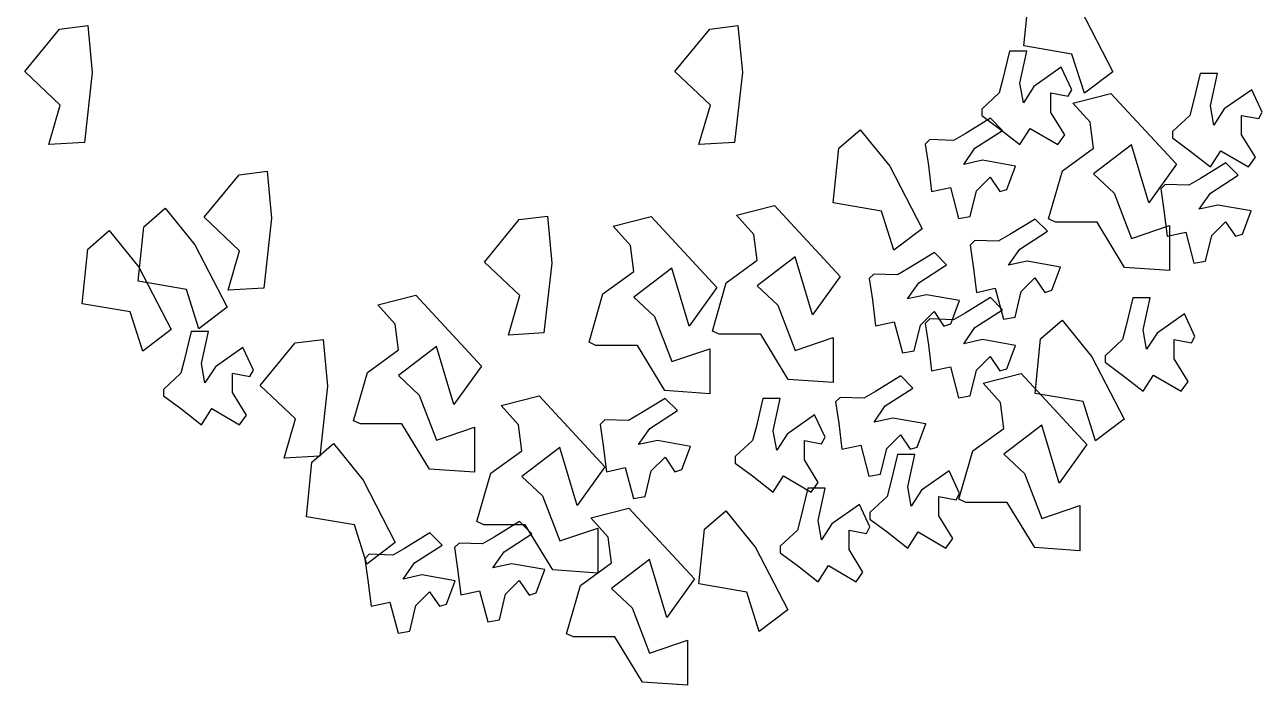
# Model space of a CAD drawing. Header units: millimetres. Extents: x 412.113 to 413.019, y 2606.029 to 2606.969.
# Drawn here: x 412.113 to 413.019, y 2606.029 to 2606.512 of the extents above; entities that cross this region are included whole.
import ezdxf

# ---------------------------------------------------------------- set-up
doc = ezdxf.new("R2010")
doc.units = ezdxf.units.MM
doc.header["$LTSCALE"] = 10
doc.layers.add('Vegetais', color=94, linetype='Continuous')

msp = doc.modelspace()

# ---------------------------------------------------------------- linework, layer by layer
at = {"layer": 'Vegetais'}
for p, q in [((412.84445, 2606.49688), (412.8485, 2606.5369)), ((412.88593, 2606.52368), (412.90955, 2606.47792)), ((412.13819, 2606.50918), (412.15875, 2606.51178)), ((412.15875, 2606.51178), (412.16201, 2606.47742)), ((412.61442, 2606.50918), (412.63498, 2606.51178)), ((412.63498, 2606.51178), (412.63824, 2606.47742)), ((412.11262, 2606.47813), (412.13819, 2606.50918)), ((412.58885, 2606.47813), (412.61442, 2606.50918)), ((412.83393, 2606.49306), (412.82888, 2606.47182)), ((412.84658, 2606.49306), (412.83393, 2606.49306)), ((412.84148, 2606.46949), (412.84658, 2606.49306)), ((412.87965, 2606.49085), (412.84445, 2606.49688)), ((412.88874, 2606.46216), (412.87965, 2606.49085)), ((412.13857, 2606.45359), (412.11262, 2606.47813)), ((412.16201, 2606.47742), (412.15627, 2606.42624)), ((412.6148, 2606.45359), (412.58885, 2606.47813)), ((412.63824, 2606.47742), (412.6325, 2606.42624)), ((412.87183, 2606.48125), (412.85163, 2606.46711)), ((412.87944, 2606.46472), (412.87183, 2606.48125)), ((412.90955, 2606.47792), (412.88874, 2606.46216)), ((412.97351, 2606.47663), (412.96846, 2606.4554)), ((412.98617, 2606.47663), (412.97351, 2606.47663)), ((412.98106, 2606.45307), (412.98617, 2606.47663)), ((412.82888, 2606.47182), (412.82633, 2606.46239)), ((412.84403, 2606.4553), (412.84148, 2606.46949)), ((412.85163, 2606.46711), (412.84403, 2606.4553)), ((412.82633, 2606.46239), (412.81367, 2606.45058)), ((412.86429, 2606.46239), (412.87688, 2606.46001)), ((412.86429, 2606.4482), (412.86429, 2606.46239)), ((412.87688, 2606.46001), (412.87944, 2606.46472)), ((412.88028, 2606.45505), (412.90809, 2606.46214)), ((412.90809, 2606.46214), (412.95615, 2606.41019)), ((413.01142, 2606.46482), (412.99122, 2606.45068)), ((413.01902, 2606.4483), (413.01142, 2606.46482)), ((412.13022, 2606.42467), (412.13857, 2606.45359)), ((412.60645, 2606.42467), (412.6148, 2606.45359)), ((412.81367, 2606.45058), (412.81367, 2606.44587)), ((412.87439, 2606.43168), (412.86429, 2606.4482)), ((412.89294, 2606.44091), (412.88028, 2606.45505)), ((412.96846, 2606.4554), (412.96591, 2606.44597)), ((412.98361, 2606.43887), (412.98106, 2606.45307)), ((412.99122, 2606.45068), (412.98361, 2606.43887)), ((413.01647, 2606.44359), (413.01902, 2606.4483)), ((412.81991, 2606.44397), (412.80132, 2606.43253)), ((412.81367, 2606.44587), (412.82633, 2606.43644)), ((412.82885, 2606.43503), (412.81991, 2606.44397)), ((412.89543, 2606.422), (412.89294, 2606.44091)), ((412.96591, 2606.44597), (412.95326, 2606.43416)), ((413.00387, 2606.44597), (413.01647, 2606.44359)), ((413.00387, 2606.43178), (413.00387, 2606.44597)), ((412.70891, 2606.42195), (412.72458, 2606.43551)), ((412.72458, 2606.43551), (412.74635, 2606.40873)), ((412.80132, 2606.43253), (412.79285, 2606.42767)), ((412.80858, 2606.42197), (412.82885, 2606.43503)), ((412.82633, 2606.43644), (412.84148, 2606.42463)), ((412.84148, 2606.42463), (412.84908, 2606.43644)), ((412.84908, 2606.43644), (412.86934, 2606.42463)), ((412.86934, 2606.42463), (412.87439, 2606.43168)), ((412.95326, 2606.43416), (412.95326, 2606.42945)), ((412.95326, 2606.42945), (412.96591, 2606.42002)), ((413.01397, 2606.41526), (413.00387, 2606.43178)), ((412.15627, 2606.42624), (412.13022, 2606.42467)), ((412.6325, 2606.42624), (412.60645, 2606.42467)), ((412.70486, 2606.38193), (412.70891, 2606.42195)), ((412.77555, 2606.42826), (412.77222, 2606.42493)), ((412.77222, 2606.42493), (412.7745, 2606.40932)), ((412.79285, 2606.42767), (412.77555, 2606.42826)), ((412.80035, 2606.41013), (412.80858, 2606.42197)), ((412.87268, 2606.40548), (412.89543, 2606.422)), ((412.92324, 2606.42439), (412.89543, 2606.40315)), ((412.93589, 2606.38191), (412.92324, 2606.42439)), ((412.81408, 2606.41311), (412.80035, 2606.41013)), ((412.83836, 2606.40882), (412.81408, 2606.41311)), ((412.96591, 2606.42002), (412.98106, 2606.40821)), ((412.99233, 2606.41113), (412.97375, 2606.39968)), ((412.98106, 2606.40821), (412.98866, 2606.42002)), ((412.98866, 2606.42002), (413.00892, 2606.40821)), ((413.00128, 2606.40218), (412.99233, 2606.41113)), ((413.00892, 2606.40821), (413.01397, 2606.41526)), ((412.244, 2606.37139), (412.26956, 2606.40244)), ((412.26956, 2606.40244), (412.29013, 2606.40504)), ((412.29013, 2606.40504), (412.29338, 2606.37068)), ((412.74635, 2606.40873), (412.76996, 2606.36296)), ((412.7745, 2606.40932), (412.77686, 2606.39026)), ((412.83205, 2606.39176), (412.83836, 2606.40882)), ((412.86258, 2606.3701), (412.87268, 2606.40548)), ((412.89543, 2606.40315), (412.91064, 2606.38896)), ((412.95615, 2606.41019), (412.93589, 2606.38191)), ((412.98101, 2606.38913), (413.00128, 2606.40218)), ((412.77686, 2606.39026), (412.79059, 2606.39323)), ((412.79059, 2606.39323), (412.79656, 2606.37056)), ((412.80965, 2606.39079), (412.81969, 2606.40083)), ((412.81969, 2606.40083), (412.82691, 2606.39023)), ((412.94798, 2606.39542), (412.94465, 2606.39209)), ((412.96528, 2606.39482), (412.94798, 2606.39542)), ((412.97375, 2606.39968), (412.96528, 2606.39482)), ((412.80511, 2606.37197), (412.80965, 2606.39079)), ((412.82691, 2606.39023), (412.83205, 2606.39176)), ((412.91064, 2606.38896), (412.92324, 2606.35591)), ((412.94465, 2606.39209), (412.94693, 2606.37648)), ((412.97278, 2606.37729), (412.98101, 2606.38913)), ((412.19984, 2606.36447), (412.21551, 2606.37804)), ((412.21551, 2606.37804), (412.23728, 2606.35126)), ((412.63396, 2606.37294), (412.66176, 2606.38004)), ((412.66176, 2606.38004), (412.70982, 2606.32808)), ((412.74007, 2606.3759), (412.70486, 2606.38193)), ((412.74916, 2606.34721), (412.74007, 2606.3759)), ((412.94693, 2606.37648), (412.94929, 2606.35741)), ((412.9865, 2606.38026), (412.97278, 2606.37729)), ((413.01079, 2606.37598), (412.9865, 2606.38026)), ((413.00448, 2606.35892), (413.01079, 2606.37598)), ((412.26995, 2606.34685), (412.244, 2606.37139)), ((412.29338, 2606.37068), (412.28765, 2606.3195)), ((412.44927, 2606.33855), (412.47484, 2606.3696)), ((412.47484, 2606.3696), (412.4954, 2606.3722)), ((412.4954, 2606.3722), (412.49865, 2606.33784)), ((412.54364, 2606.36473), (412.57144, 2606.37182)), ((412.57144, 2606.37182), (412.6195, 2606.31987)), ((412.64661, 2606.3588), (412.63396, 2606.37294)), ((412.79656, 2606.37056), (412.80511, 2606.37197)), ((412.85275, 2606.37008), (412.83416, 2606.35863)), ((412.8617, 2606.36113), (412.85275, 2606.37008)), ((412.86763, 2606.36772), (412.86258, 2606.3701)), ((412.89799, 2606.36772), (412.86763, 2606.36772)), ((412.91819, 2606.33468), (412.89799, 2606.36772)), ((412.98208, 2606.35795), (412.99212, 2606.36798)), ((412.99212, 2606.36798), (412.99934, 2606.35739)), ((412.15879, 2606.34805), (412.17445, 2606.36161)), ((412.17445, 2606.36161), (412.19622, 2606.33483)), ((412.19579, 2606.32445), (412.19984, 2606.36447)), ((412.55629, 2606.35059), (412.54364, 2606.36473)), ((412.64911, 2606.33989), (412.64661, 2606.3588)), ((412.76996, 2606.36296), (412.74916, 2606.34721)), ((412.83416, 2606.35863), (412.82569, 2606.35377)), ((412.84142, 2606.34807), (412.8617, 2606.36113)), ((412.92324, 2606.35591), (412.9511, 2606.36539)), ((412.94929, 2606.35741), (412.96302, 2606.36039)), ((412.9511, 2606.36539), (412.9511, 2606.33234)), ((412.96302, 2606.36039), (412.96899, 2606.33771)), ((412.97754, 2606.33912), (412.98208, 2606.35795)), ((412.99934, 2606.35739), (413.00448, 2606.35892)), ((412.15474, 2606.30803), (412.15879, 2606.34805)), ((412.23728, 2606.35126), (412.26089, 2606.30549)), ((412.55879, 2606.33168), (412.55629, 2606.35059)), ((412.80839, 2606.35437), (412.80506, 2606.35103)), ((412.80506, 2606.35103), (412.80734, 2606.33542)), ((412.82569, 2606.35377), (412.80839, 2606.35437)), ((412.83319, 2606.33623), (412.84142, 2606.34807)), ((412.2616, 2606.31793), (412.26995, 2606.34685)), ((412.62635, 2606.32337), (412.64911, 2606.33989)), ((412.67691, 2606.34228), (412.64911, 2606.32104)), ((412.68956, 2606.2998), (412.67691, 2606.34228)), ((412.77885, 2606.34544), (412.76027, 2606.334)), ((412.7878, 2606.3365), (412.77885, 2606.34544)), ((412.84692, 2606.33921), (412.83319, 2606.33623)), ((412.8712, 2606.33492), (412.84692, 2606.33921)), ((412.96899, 2606.33771), (412.97754, 2606.33912)), ((412.19622, 2606.33483), (412.21984, 2606.28907)), ((412.47522, 2606.314), (412.44927, 2606.33855)), ((412.49865, 2606.33784), (412.49292, 2606.28666)), ((412.53604, 2606.31516), (412.55879, 2606.33168)), ((412.58659, 2606.33407), (412.55879, 2606.31283)), ((412.59925, 2606.29159), (412.58659, 2606.33407)), ((412.7345, 2606.32973), (412.73116, 2606.3264)), ((412.75179, 2606.32914), (412.7345, 2606.32973)), ((412.76027, 2606.334), (412.75179, 2606.32914)), ((412.76753, 2606.32344), (412.7878, 2606.3365)), ((412.80734, 2606.33542), (412.80971, 2606.31636)), ((412.86489, 2606.31786), (412.8712, 2606.33492)), ((412.9511, 2606.33234), (412.91819, 2606.33468)), ((412.231, 2606.31842), (412.19579, 2606.32445)), ((412.61625, 2606.288), (412.62635, 2606.32337)), ((412.64911, 2606.32104), (412.66431, 2606.30685)), ((412.70982, 2606.32808), (412.68956, 2606.2998)), ((412.73116, 2606.3264), (412.73345, 2606.31079)), ((412.75929, 2606.3116), (412.76753, 2606.32344)), ((412.8425, 2606.31689), (412.85253, 2606.32693)), ((412.85253, 2606.32693), (412.85976, 2606.31634)), ((412.24009, 2606.28973), (412.231, 2606.31842)), ((412.28765, 2606.3195), (412.2616, 2606.31793)), ((412.37121, 2606.30725), (412.39902, 2606.31435)), ((412.39902, 2606.31435), (412.44707, 2606.2624)), ((412.46687, 2606.28509), (412.47522, 2606.314)), ((412.52594, 2606.27978), (412.53604, 2606.31516)), ((412.55879, 2606.31283), (412.574, 2606.29864)), ((412.6195, 2606.31987), (412.59925, 2606.29159)), ((412.77302, 2606.31458), (412.75929, 2606.3116)), ((412.7973, 2606.31029), (412.77302, 2606.31458)), ((412.81991, 2606.3126), (412.80132, 2606.30116)), ((412.80971, 2606.31636), (412.82343, 2606.31933)), ((412.82885, 2606.30365), (412.81991, 2606.3126)), ((412.82343, 2606.31933), (412.8294, 2606.29666)), ((412.83796, 2606.29807), (412.8425, 2606.31689)), ((412.85976, 2606.31634), (412.86489, 2606.31786)), ((412.92425, 2606.31242), (412.9192, 2606.29118)), ((412.9369, 2606.31242), (412.92425, 2606.31242)), ((412.9318, 2606.28885), (412.9369, 2606.31242)), ((412.18994, 2606.302), (412.15474, 2606.30803)), ((412.26089, 2606.30549), (412.24009, 2606.28973)), ((412.38386, 2606.29311), (412.37121, 2606.30725)), ((412.66431, 2606.30685), (412.67691, 2606.2738)), ((412.73345, 2606.31079), (412.73581, 2606.29173)), ((412.791, 2606.29323), (412.7973, 2606.31029)), ((412.80858, 2606.2906), (412.82885, 2606.30365)), ((412.19904, 2606.27331), (412.18994, 2606.302)), ((412.574, 2606.29864), (412.58659, 2606.26559)), ((412.73581, 2606.29173), (412.74953, 2606.2947)), ((412.74953, 2606.2947), (412.75551, 2606.27203)), ((412.7686, 2606.29226), (412.77864, 2606.3023)), ((412.77555, 2606.29689), (412.77222, 2606.29356)), ((412.77222, 2606.29356), (412.7745, 2606.27795)), ((412.79285, 2606.29629), (412.77555, 2606.29689)), ((412.77864, 2606.3023), (412.78586, 2606.2917)), ((412.80132, 2606.30116), (412.79285, 2606.29629)), ((412.8294, 2606.29666), (412.83796, 2606.29807)), ((412.85671, 2606.28236), (412.87237, 2606.29593)), ((412.87237, 2606.29593), (412.89414, 2606.26915)), ((412.96215, 2606.30061), (412.94195, 2606.28647)), ((412.96975, 2606.28409), (412.96215, 2606.30061)), ((412.21984, 2606.28907), (412.19904, 2606.27331)), ((412.23454, 2606.28778), (412.22949, 2606.26655)), ((412.24719, 2606.28778), (412.23454, 2606.28778)), ((412.24209, 2606.26422), (412.24719, 2606.28778)), ((412.38636, 2606.27421), (412.38386, 2606.29311)), ((412.49292, 2606.28666), (412.46687, 2606.28509)), ((412.6213, 2606.28561), (412.61625, 2606.288)), ((412.65166, 2606.28561), (412.6213, 2606.28561)), ((412.67186, 2606.25257), (412.65166, 2606.28561)), ((412.76406, 2606.27344), (412.7686, 2606.29226)), ((412.78586, 2606.2917), (412.791, 2606.29323)), ((412.80035, 2606.27876), (412.80858, 2606.2906)), ((412.9192, 2606.29118), (412.91665, 2606.28175)), ((412.93435, 2606.27466), (412.9318, 2606.28885)), ((412.94195, 2606.28647), (412.93435, 2606.27466)), ((412.27244, 2606.27598), (412.25224, 2606.26184)), ((412.28005, 2606.25945), (412.27244, 2606.27598)), ((412.28505, 2606.24823), (412.31062, 2606.27928)), ((412.31062, 2606.27928), (412.33118, 2606.28188)), ((412.33118, 2606.28188), (412.33444, 2606.24752)), ((412.41417, 2606.27659), (412.38636, 2606.25535)), ((412.42682, 2606.23412), (412.41417, 2606.27659)), ((412.53099, 2606.2774), (412.52594, 2606.27978)), ((412.56134, 2606.2774), (412.53099, 2606.2774)), ((412.58154, 2606.24436), (412.56134, 2606.2774)), ((412.67691, 2606.2738), (412.70477, 2606.28328)), ((412.70477, 2606.28328), (412.70477, 2606.25024)), ((412.7745, 2606.27795), (412.77686, 2606.25888)), ((412.81408, 2606.28173), (412.80035, 2606.27876)), ((412.83836, 2606.27745), (412.81408, 2606.28173)), ((412.83205, 2606.26039), (412.83836, 2606.27745)), ((412.85266, 2606.24234), (412.85671, 2606.28236)), ((412.91665, 2606.28175), (412.90399, 2606.26994)), ((412.9546, 2606.28175), (412.9672, 2606.27937)), ((412.9546, 2606.26756), (412.9546, 2606.28175)), ((412.9672, 2606.27937), (412.96975, 2606.28409)), ((412.22949, 2606.26655), (412.22694, 2606.25712)), ((412.36361, 2606.25768), (412.38636, 2606.27421)), ((412.58659, 2606.26559), (412.61445, 2606.27507)), ((412.61445, 2606.27507), (412.61445, 2606.24203)), ((412.75551, 2606.27203), (412.76406, 2606.27344)), ((412.80965, 2606.25942), (412.81969, 2606.26945)), ((412.81969, 2606.26945), (412.82691, 2606.25886)), ((412.89414, 2606.26915), (412.91776, 2606.22338)), ((412.90399, 2606.26994), (412.90399, 2606.26523)), ((412.9647, 2606.25104), (412.9546, 2606.26756)), ((412.22694, 2606.25712), (412.21428, 2606.24531)), ((412.24464, 2606.25003), (412.24209, 2606.26422)), ((412.25224, 2606.26184), (412.24464, 2606.25003)), ((412.2649, 2606.25712), (412.27749, 2606.25474)), ((412.2649, 2606.24293), (412.2649, 2606.25712)), ((412.27749, 2606.25474), (412.28005, 2606.25945)), ((412.35351, 2606.22231), (412.36361, 2606.25768)), ((412.44707, 2606.2624), (412.42682, 2606.23412)), ((412.77686, 2606.25888), (412.79059, 2606.26186)), ((412.79059, 2606.26186), (412.79656, 2606.23918)), ((412.80511, 2606.24059), (412.80965, 2606.25942)), ((412.82691, 2606.25886), (412.83205, 2606.26039)), ((412.90399, 2606.26523), (412.91665, 2606.2558)), ((412.311, 2606.22368), (412.28505, 2606.24823)), ((412.38636, 2606.25535), (412.40157, 2606.24116)), ((412.70477, 2606.25024), (412.67186, 2606.25257)), ((412.75422, 2606.25512), (412.73563, 2606.24368)), ((412.76317, 2606.24618), (412.75422, 2606.25512)), ((412.8146, 2606.24978), (412.8424, 2606.25687)), ((412.82725, 2606.23564), (412.8146, 2606.24978)), ((412.8424, 2606.25687), (412.89046, 2606.20492)), ((412.91665, 2606.2558), (412.9318, 2606.244)), ((412.9318, 2606.244), (412.9394, 2606.2558)), ((412.9394, 2606.2558), (412.95965, 2606.244)), ((412.95965, 2606.244), (412.9647, 2606.25104)), ((412.21428, 2606.24531), (412.21428, 2606.2406)), ((412.21428, 2606.2406), (412.22694, 2606.23117)), ((412.275, 2606.22641), (412.2649, 2606.24293)), ((412.33444, 2606.24752), (412.3287, 2606.19634)), ((412.40157, 2606.24116), (412.41417, 2606.20812)), ((412.46153, 2606.23336), (412.48933, 2606.24045)), ((412.48933, 2606.24045), (412.53739, 2606.1885)), ((412.61445, 2606.24203), (412.58154, 2606.24436)), ((412.70986, 2606.23942), (412.70653, 2606.23608)), ((412.72716, 2606.23882), (412.70986, 2606.23942)), ((412.73563, 2606.24368), (412.72716, 2606.23882)), ((412.74289, 2606.23312), (412.76317, 2606.24618)), ((412.79656, 2606.23918), (412.80511, 2606.24059)), ((412.88786, 2606.23631), (412.85266, 2606.24234)), ((412.22694, 2606.23117), (412.24209, 2606.21936)), ((412.24209, 2606.21936), (412.24969, 2606.23117)), ((412.24969, 2606.23117), (412.26995, 2606.21936)), ((412.47418, 2606.21922), (412.46153, 2606.23336)), ((412.58179, 2606.2387), (412.56321, 2606.22726)), ((412.59074, 2606.22976), (412.58179, 2606.2387)), ((412.65329, 2606.23852), (412.64824, 2606.21728)), ((412.66594, 2606.23852), (412.65329, 2606.23852)), ((412.66084, 2606.21495), (412.66594, 2606.23852)), ((412.70653, 2606.23608), (412.70881, 2606.22047)), ((412.73466, 2606.22128), (412.74289, 2606.23312)), ((412.82975, 2606.21673), (412.82725, 2606.23564)), ((412.89696, 2606.20762), (412.88786, 2606.23631)), ((412.26995, 2606.21936), (412.275, 2606.22641)), ((412.30265, 2606.19477), (412.311, 2606.22368)), ((412.35856, 2606.21993), (412.35351, 2606.22231)), ((412.53744, 2606.22299), (412.5341, 2606.21966)), ((412.55473, 2606.2224), (412.53744, 2606.22299)), ((412.56321, 2606.22726), (412.55473, 2606.2224)), ((412.57047, 2606.2167), (412.59074, 2606.22976)), ((412.69119, 2606.22671), (412.67099, 2606.21257)), ((412.6988, 2606.21019), (412.69119, 2606.22671)), ((412.74839, 2606.22426), (412.73466, 2606.22128)), ((412.77267, 2606.21997), (412.74839, 2606.22426)), ((412.91776, 2606.22338), (412.89696, 2606.20762)), ((412.38891, 2606.21993), (412.35856, 2606.21993)), ((412.40912, 2606.18688), (412.38891, 2606.21993)), ((412.41417, 2606.20812), (412.44202, 2606.2176)), ((412.44202, 2606.2176), (412.44202, 2606.18455)), ((412.47668, 2606.20031), (412.47418, 2606.21922)), ((412.5341, 2606.21966), (412.53639, 2606.20405)), ((412.56224, 2606.20486), (412.57047, 2606.2167)), ((412.64824, 2606.21728), (412.64569, 2606.20786)), ((412.66339, 2606.20076), (412.66084, 2606.21495)), ((412.67099, 2606.21257), (412.66339, 2606.20076)), ((412.70881, 2606.22047), (412.71118, 2606.20141)), ((412.74397, 2606.20194), (412.754, 2606.21198)), ((412.754, 2606.21198), (412.76123, 2606.20138)), ((412.76636, 2606.20291), (412.77267, 2606.21997)), ((412.80699, 2606.20021), (412.82975, 2606.21673)), ((412.85755, 2606.21911), (412.82975, 2606.19788)), ((412.8702, 2606.17664), (412.85755, 2606.21911)), ((412.323, 2606.19204), (412.33867, 2606.20561)), ((412.33867, 2606.20561), (412.36044, 2606.17883)), ((412.50448, 2606.20269), (412.47668, 2606.18146)), ((412.51714, 2606.16022), (412.50448, 2606.20269)), ((412.53639, 2606.20405), (412.53875, 2606.18498)), ((412.57596, 2606.20784), (412.56224, 2606.20486)), ((412.60024, 2606.20355), (412.57596, 2606.20784)), ((412.59394, 2606.18649), (412.60024, 2606.20355)), ((412.64569, 2606.20786), (412.63303, 2606.19605)), ((412.68365, 2606.20786), (412.69624, 2606.20547)), ((412.68365, 2606.19366), (412.68365, 2606.20786)), ((412.69624, 2606.20547), (412.6988, 2606.21019)), ((412.71118, 2606.20141), (412.7249, 2606.20438)), ((412.7249, 2606.20438), (412.73087, 2606.18171)), ((412.76123, 2606.20138), (412.76636, 2606.20291)), ((412.89046, 2606.20492), (412.8702, 2606.17664)), ((412.3287, 2606.19634), (412.30265, 2606.19477)), ((412.45393, 2606.18379), (412.47668, 2606.20031)), ((412.57154, 2606.18552), (412.58158, 2606.19556)), ((412.58158, 2606.19556), (412.5888, 2606.18496)), ((412.63303, 2606.19605), (412.63303, 2606.19133)), ((412.69375, 2606.17714), (412.68365, 2606.19366)), ((412.73943, 2606.18312), (412.74397, 2606.20194)), ((412.75182, 2606.19747), (412.74677, 2606.17623)), ((412.76447, 2606.19747), (412.75182, 2606.19747)), ((412.75937, 2606.1739), (412.76447, 2606.19747)), ((412.79689, 2606.16483), (412.80699, 2606.20021)), ((412.82975, 2606.19788), (412.84495, 2606.18369)), ((412.31895, 2606.15203), (412.323, 2606.19204)), ((412.44202, 2606.18455), (412.40912, 2606.18688)), ((412.53739, 2606.1885), (412.51714, 2606.16022)), ((412.53875, 2606.18498), (412.55247, 2606.18796)), ((412.55247, 2606.18796), (412.55845, 2606.16529)), ((412.567, 2606.1667), (412.57154, 2606.18552)), ((412.5888, 2606.18496), (412.59394, 2606.18649)), ((412.63303, 2606.19133), (412.64569, 2606.18191)), ((412.78972, 2606.18566), (412.76952, 2606.17152)), ((412.79733, 2606.16913), (412.78972, 2606.18566)), ((412.36044, 2606.17883), (412.38405, 2606.13306)), ((412.44383, 2606.14841), (412.45393, 2606.18379)), ((412.47668, 2606.18146), (412.49189, 2606.16726)), ((412.64569, 2606.18191), (412.66084, 2606.1701)), ((412.66084, 2606.1701), (412.66844, 2606.18191)), ((412.66844, 2606.18191), (412.6887, 2606.1701)), ((412.6887, 2606.1701), (412.69375, 2606.17714)), ((412.73087, 2606.18171), (412.73943, 2606.18312)), ((412.74677, 2606.17623), (412.74422, 2606.1668)), ((412.84495, 2606.18369), (412.85755, 2606.15064)), ((412.49189, 2606.16726), (412.50448, 2606.13422)), ((412.55845, 2606.16529), (412.567, 2606.1667)), ((412.68613, 2606.17283), (412.68108, 2606.1516)), ((412.69879, 2606.17283), (412.68613, 2606.17283)), ((412.69368, 2606.14927), (412.69879, 2606.17283)), ((412.74422, 2606.1668), (412.73156, 2606.15499)), ((412.76192, 2606.15971), (412.75937, 2606.1739)), ((412.76952, 2606.17152), (412.76192, 2606.15971)), ((412.78218, 2606.1668), (412.79477, 2606.16442)), ((412.78218, 2606.15261), (412.78218, 2606.1668)), ((412.79477, 2606.16442), (412.79733, 2606.16913)), ((412.52722, 2606.15125), (412.55502, 2606.15834)), ((412.55502, 2606.15834), (412.60308, 2606.10639)), ((412.72404, 2606.16102), (412.70384, 2606.14688)), ((412.73164, 2606.1445), (412.72404, 2606.16102)), ((412.80194, 2606.16245), (412.79689, 2606.16483)), ((412.8323, 2606.16245), (412.80194, 2606.16245)), ((412.8525, 2606.1294), (412.8323, 2606.16245)), ((412.85755, 2606.15064), (412.88541, 2606.16012)), ((412.88541, 2606.16012), (412.88541, 2606.12707)), ((412.35416, 2606.14599), (412.31895, 2606.15203)), ((412.44888, 2606.14603), (412.44383, 2606.14841)), ((412.47505, 2606.14838), (412.45646, 2606.13694)), ((412.484, 2606.13944), (412.47505, 2606.14838)), ((412.53987, 2606.13711), (412.52722, 2606.15125)), ((412.61038, 2606.14278), (412.62605, 2606.15634)), ((412.62605, 2606.15634), (412.64782, 2606.12956)), ((412.68108, 2606.1516), (412.67853, 2606.14217)), ((412.69623, 2606.13507), (412.69368, 2606.14927)), ((412.73156, 2606.15499), (412.73156, 2606.15028)), ((412.73156, 2606.15028), (412.74422, 2606.14085)), ((412.79228, 2606.13609), (412.78218, 2606.15261)), ((412.36325, 2606.1173), (412.35416, 2606.14599)), ((412.40937, 2606.14017), (412.39078, 2606.12873)), ((412.41831, 2606.13123), (412.40937, 2606.14017)), ((412.47923, 2606.14603), (412.44888, 2606.14603)), ((412.46372, 2606.12638), (412.484, 2606.13944)), ((412.49943, 2606.11298), (412.47923, 2606.14603)), ((412.50448, 2606.13422), (412.53234, 2606.1437)), ((412.53234, 2606.1437), (412.53234, 2606.11065)), ((412.60633, 2606.10276), (412.61038, 2606.14278)), ((412.67853, 2606.14217), (412.66588, 2606.13036)), ((412.70384, 2606.14688), (412.69623, 2606.13507)), ((412.71649, 2606.14217), (412.72909, 2606.13979)), ((412.71649, 2606.12798), (412.71649, 2606.14217)), ((412.72909, 2606.13979), (412.73164, 2606.1445)), ((412.74422, 2606.14085), (412.75937, 2606.12904)), ((412.75937, 2606.12904), (412.76697, 2606.14085)), ((412.76697, 2606.14085), (412.78723, 2606.12904)), ((412.38405, 2606.13306), (412.36325, 2606.1173)), ((412.39804, 2606.11817), (412.41831, 2606.13123)), ((412.4307, 2606.13267), (412.42736, 2606.12934)), ((412.44799, 2606.13208), (412.4307, 2606.13267)), ((412.45646, 2606.13694), (412.44799, 2606.13208)), ((412.54237, 2606.1182), (412.53987, 2606.13711)), ((412.66588, 2606.13036), (412.66588, 2606.12565)), ((412.78723, 2606.12904), (412.79228, 2606.13609)), ((412.36501, 2606.12446), (412.36168, 2606.12113)), ((412.36168, 2606.12113), (412.36396, 2606.10552)), ((412.38231, 2606.12387), (412.36501, 2606.12446)), ((412.39078, 2606.12873), (412.38231, 2606.12387)), ((412.42736, 2606.12934), (412.42964, 2606.11373)), ((412.45549, 2606.11454), (412.46372, 2606.12638)), ((412.64782, 2606.12956), (412.67143, 2606.0838)), ((412.66588, 2606.12565), (412.67853, 2606.11622)), ((412.72659, 2606.11146), (412.71649, 2606.12798)), ((412.88541, 2606.12707), (412.8525, 2606.1294)), ((412.38981, 2606.10633), (412.39804, 2606.11817)), ((412.42964, 2606.11373), (412.43201, 2606.09467)), ((412.46922, 2606.11752), (412.45549, 2606.11454)), ((412.4935, 2606.11323), (412.46922, 2606.11752)), ((412.4872, 2606.09617), (412.4935, 2606.11323)), ((412.53234, 2606.11065), (412.49943, 2606.11298)), ((412.51961, 2606.10168), (412.54237, 2606.1182)), ((412.57017, 2606.12058), (412.54237, 2606.09935)), ((412.58282, 2606.07811), (412.57017, 2606.12058)), ((412.67853, 2606.11622), (412.69368, 2606.10441)), ((412.69368, 2606.10441), (412.70128, 2606.11622)), ((412.70128, 2606.11622), (412.72154, 2606.10441)), ((412.36396, 2606.10552), (412.36632, 2606.08645)), ((412.40353, 2606.10931), (412.38981, 2606.10633)), ((412.42782, 2606.10502), (412.40353, 2606.10931)), ((412.42151, 2606.08796), (412.42782, 2606.10502)), ((412.4648, 2606.0952), (412.47484, 2606.10524)), ((412.47484, 2606.10524), (412.48206, 2606.09464)), ((412.60308, 2606.10639), (412.58282, 2606.07811)), ((412.72154, 2606.10441), (412.72659, 2606.11146)), ((412.39911, 2606.08699), (412.40915, 2606.09703)), ((412.40915, 2606.09703), (412.41637, 2606.08643)), ((412.43201, 2606.09467), (412.44573, 2606.09764)), ((412.44573, 2606.09764), (412.45171, 2606.07497)), ((412.46026, 2606.07638), (412.4648, 2606.0952)), ((412.48206, 2606.09464), (412.4872, 2606.09617)), ((412.50951, 2606.0663), (412.51961, 2606.10168)), ((412.54237, 2606.09935), (412.55757, 2606.08516)), ((412.64154, 2606.09673), (412.60633, 2606.10276)), ((412.65063, 2606.06804), (412.64154, 2606.09673)), ((412.36632, 2606.08645), (412.38005, 2606.08943)), ((412.38005, 2606.08943), (412.38602, 2606.06676)), ((412.39457, 2606.06817), (412.39911, 2606.08699)), ((412.41637, 2606.08643), (412.42151, 2606.08796)), ((412.55757, 2606.08516), (412.57017, 2606.05211)), ((412.45171, 2606.07497), (412.46026, 2606.07638)), ((412.67143, 2606.0838), (412.65063, 2606.06804)), ((412.38602, 2606.06676), (412.39457, 2606.06817)), ((412.51456, 2606.06392), (412.50951, 2606.0663)), ((412.54492, 2606.06392), (412.51456, 2606.06392)), ((412.56512, 2606.03087), (412.54492, 2606.06392)), ((412.57017, 2606.05211), (412.59803, 2606.06159)), ((412.59803, 2606.06159), (412.59803, 2606.02854)), ((412.59803, 2606.02854), (412.56512, 2606.03087))]:
    msp.add_line(p, q, dxfattribs=at)

doc.saveas('drawing.dxf')
